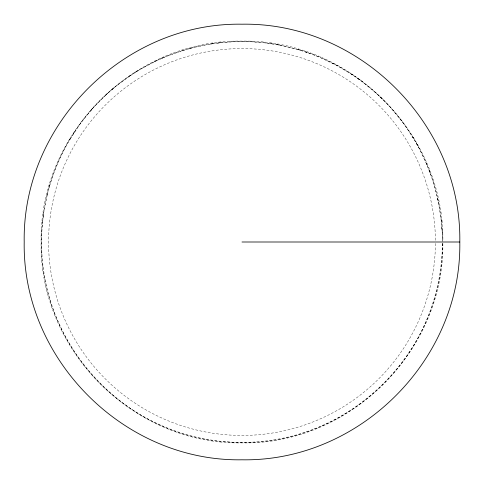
<?xml version="1.0" encoding="UTF-8"?>
<svg xmlns="http://www.w3.org/2000/svg" width="484" height="484" viewBox="0 0 484 484"><rect width="100%" height="100%" fill="white"/><g stroke="black" fill="none" stroke-linecap="round" stroke-linejoin="round"><path stroke-width="0.36" stroke-dasharray="2.42 1.81" d="M442.376 243.404C443.725 354.814 343.283 449.648 232.163 442.201C120.25 438.698 29.566 333.573 42.525 222.356L42.435 223.614L43.729 212.591L47.565 193.297L47.281 194.592C52.03 175.033 59.78 156.241 70.077 138.95L69.369 140.209L81.003 122.597L93.485 107.394L107.394 93.485L106.268 94.555L114.841 87.059L130.644 75.341M442.86 243.41C444.245 351.009 349.563 444.965 242 442.89C133.88 444.99 39.01 350.12 41.11 242C39.01 133.88 133.88 39.01 242 41.11C349.841 39.023 444.621 133.439 442.872 241.298M43.245 216.3L43.729 212.591M49.156 187.471L50.191 183.817M73.223 133.935L75.341 130.644M90.871 110.382L93.485 107.394M111.774 89.667L114.841 87.059M129.325 76.266L138.95 70.077L156.302 60.802M135.49 72.243L138.95 70.077M154.807 61.553L165.292 56.816L183.817 50.191M161.499 58.473L165.292 56.816M182.178 50.729L193.297 47.565L212.591 43.729L210.83 44.032C230.862 40.868 251.347 40.807 271.409 43.729L269.527 43.493L281.101 45.411L300.183 50.191L298.301 49.664L309.524 53.276L318.708 56.816L336.489 65.225L353.356 75.341L351.614 74.227L361.403 81.003L376.606 93.485L375.003 92.087L383.733 100.267L390.515 107.394L402.997 122.597L413.923 138.95L412.731 137.051L418.775 147.511L427.184 165.292L426.259 163.187L430.724 174.476L433.809 183.817L438.589 202.899L441.475 222.356L441.19 219.954L442.201 232.163L442.394 241.298M189.244 48.66L193.297 47.565M218.127 43.022L222.356 42.525M276.8 44.637L281.101 45.411M305.325 51.861L309.524 53.276M332.49 63.186L336.489 65.225M357.7 78.366L361.403 81.003M380.418 97.072L383.733 100.267M400.147 118.907L402.997 122.597M416.47 143.397L418.775 147.511M429.03 170.011L430.724 174.476M437.554 198.174L438.589 202.899M441.868 227.286L442.201 232.163M435.425 243.452A193.425 193.425 0 0 1 144.655 409.149A193.425 193.425 0 0 1 145.285 74.488A193.425 193.425 0 0 1 435.425 241.274M442.4 243.506A200.406 200.406 0 0 1 141.147 415.181A200.406 200.406 0 0 1 141.794 68.444A200.406 200.406 0 0 1 442.406 241.25"/><path stroke-width="0.73" d="M459.8 242C461.796 359.57 359.57 461.796 242 459.8C124.43 461.796 22.204 359.57 24.2 242C22.204 124.43 124.43 22.204 242 24.2C359.57 22.204 461.796 124.43 459.8 242L242 242"/></g></svg>
